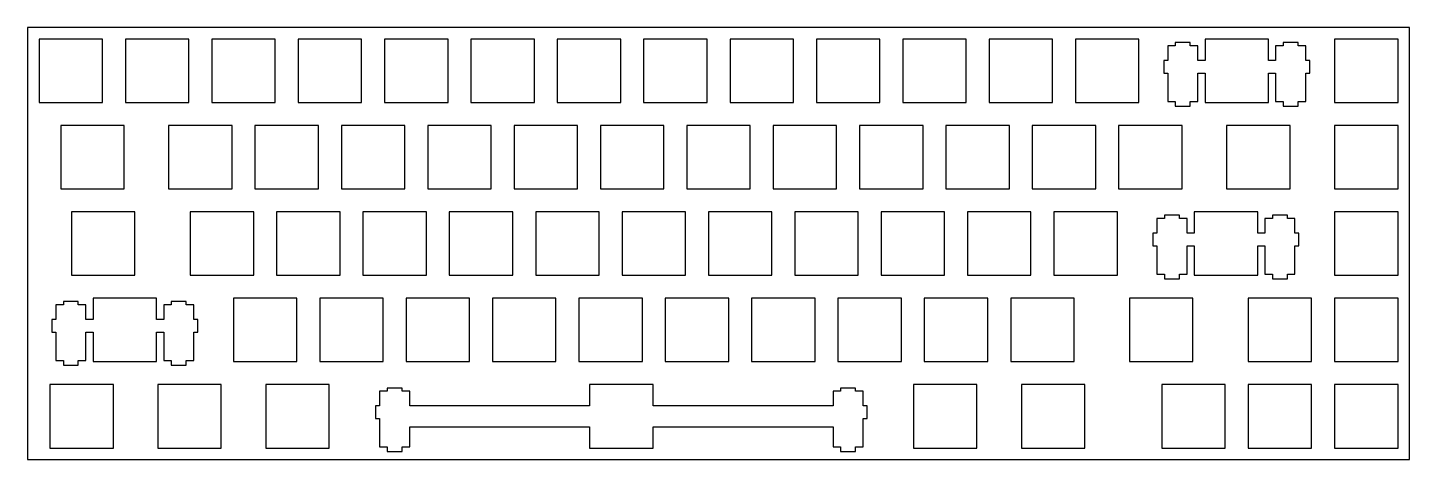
# Model space of a CAD drawing. Header units: millimetres. Extents: x 0 to 305, y 0 to 95.
import ezdxf

# ---------------------------------------------------------------- set-up
doc = ezdxf.new("R2010")
doc.units = ezdxf.units.MM
doc.layers.add('Layer1', color=7, linetype='CONTINUOUS')

msp = doc.modelspace()

# ---------------------------------------------------------------- linework, layer by layer
at = {"layer": 'Layer1'}
for points in [[(0, 0), (304.775, 0), (304.775, 95.225), (0, 95.225), (0, 0)], [(16.525, 92.7), (2.525, 92.7), (2.525, 78.7), (16.525, 78.7), (16.525, 92.7)], [(35.575, 92.7), (21.575, 92.7), (21.575, 78.7), (35.575, 78.7), (35.575, 92.7)], [(54.625, 92.7), (40.625, 92.7), (40.625, 78.7), (54.625, 78.7), (54.625, 92.7)], [(73.675, 92.7), (59.675, 92.7), (59.675, 78.7), (73.675, 78.7), (73.675, 92.7)], [(92.725, 92.7), (78.725, 92.7), (78.725, 78.7), (92.725, 78.7), (92.725, 92.7)], [(111.775, 92.7), (97.775, 92.7), (97.775, 78.7), (111.775, 78.7), (111.775, 92.7)], [(130.825, 92.7), (116.825, 92.7), (116.825, 78.7), (130.825, 78.7), (130.825, 92.7)], [(149.875, 92.7), (135.875, 92.7), (135.875, 78.7), (149.875, 78.7), (149.875, 92.7)], [(168.925, 92.7), (154.925, 92.7), (154.925, 78.7), (168.925, 78.7), (168.925, 92.7)], [(187.975, 92.7), (173.975, 92.7), (173.975, 78.7), (187.975, 78.7), (187.975, 92.7)], [(207.025, 92.7), (193.025, 92.7), (193.025, 78.7), (207.025, 78.7), (207.025, 92.7)], [(226.075, 92.7), (212.075, 92.7), (212.075, 78.7), (226.075, 78.7), (226.075, 92.7)], [(245.125, 92.7), (231.125, 92.7), (231.125, 78.7), (245.125, 78.7), (245.125, 92.7)], [(256.45, 78.93), (258.125, 78.93), (258.125, 85.2), (259.7, 85.2), (259.7, 78.7), (273.7, 78.7), (273.7, 85.2), (275.275, 85.2), (275.275, 78.93), (276.95, 78.93), (276.95, 77.938), (280.25, 77.938), (280.25, 78.93), (281.925, 78.93), (281.925, 85.2), (282.8, 85.2), (282.8, 88), (281.925, 88), (281.925, 91.23), (280.25, 91.23), (280.25, 91.938), (276.95, 91.938), (276.95, 91.23), (275.275, 91.23), (275.275, 88), (273.7, 88), (273.7, 92.7), (259.7, 92.7), (259.7, 88), (258.125, 88), (258.125, 91.23), (256.45, 91.23), (256.45, 91.938), (253.15, 91.938), (253.15, 91.23), (251.475, 91.23), (251.475, 88), (250.6, 88), (250.6, 85.2), (251.475, 85.2), (251.475, 78.93), (253.15, 78.93), (253.15, 77.938), (256.45, 77.938), (256.45, 78.93)], [(302.275, 92.7), (288.275, 92.7), (288.275, 78.7), (302.275, 78.7), (302.275, 92.7)], [(21.288, 73.65), (7.288, 73.65), (7.288, 59.65), (21.288, 59.65), (21.288, 73.65)], [(45.1, 73.65), (31.1, 73.65), (31.1, 59.65), (45.1, 59.65), (45.1, 73.65)], [(64.15, 73.65), (50.15, 73.65), (50.15, 59.65), (64.15, 59.65), (64.15, 73.65)], [(83.2, 73.65), (69.2, 73.65), (69.2, 59.65), (83.2, 59.65), (83.2, 73.65)], [(102.25, 73.65), (88.25, 73.65), (88.25, 59.65), (102.25, 59.65), (102.25, 73.65)], [(121.3, 73.65), (107.3, 73.65), (107.3, 59.65), (121.3, 59.65), (121.3, 73.65)], [(140.35, 73.65), (126.35, 73.65), (126.35, 59.65), (140.35, 59.65), (140.35, 73.65)], [(159.4, 73.65), (145.4, 73.65), (145.4, 59.65), (159.4, 59.65), (159.4, 73.65)], [(178.45, 73.65), (164.45, 73.65), (164.45, 59.65), (178.45, 59.65), (178.45, 73.65)], [(197.5, 73.65), (183.5, 73.65), (183.5, 59.65), (197.5, 59.65), (197.5, 73.65)], [(216.55, 73.65), (202.55, 73.65), (202.55, 59.65), (216.55, 59.65), (216.55, 73.65)], [(235.6, 73.65), (221.6, 73.65), (221.6, 59.65), (235.6, 59.65), (235.6, 73.65)], [(254.65, 73.65), (240.65, 73.65), (240.65, 59.65), (254.65, 59.65), (254.65, 73.65)], [(278.463, 73.65), (264.463, 73.65), (264.463, 59.65), (278.463, 59.65), (278.463, 73.65)], [(302.275, 73.65), (288.275, 73.65), (288.275, 59.65), (302.275, 59.65), (302.275, 73.65)], [(23.669, 54.6), (9.669, 54.6), (9.669, 40.6), (23.669, 40.6), (23.669, 54.6)], [(49.863, 54.6), (35.863, 54.6), (35.863, 40.6), (49.863, 40.6), (49.863, 54.6)], [(68.913, 54.6), (54.913, 54.6), (54.913, 40.6), (68.913, 40.6), (68.913, 54.6)], [(87.963, 54.6), (73.963, 54.6), (73.963, 40.6), (87.963, 40.6), (87.963, 54.6)], [(107.013, 54.6), (93.013, 54.6), (93.013, 40.6), (107.013, 40.6), (107.013, 54.6)], [(126.063, 54.6), (112.063, 54.6), (112.063, 40.6), (126.063, 40.6), (126.063, 54.6)], [(145.113, 54.6), (131.113, 54.6), (131.113, 40.6), (145.113, 40.6), (145.113, 54.6)], [(164.163, 54.6), (150.163, 54.6), (150.163, 40.6), (164.163, 40.6), (164.163, 54.6)], [(183.213, 54.6), (169.213, 54.6), (169.213, 40.6), (183.213, 40.6), (183.213, 54.6)], [(202.263, 54.6), (188.263, 54.6), (188.263, 40.6), (202.263, 40.6), (202.263, 54.6)], [(221.313, 54.6), (207.313, 54.6), (207.313, 40.6), (221.313, 40.6), (221.313, 54.6)], [(240.363, 54.6), (226.363, 54.6), (226.363, 40.6), (240.363, 40.6), (240.363, 54.6)], [(254.069, 40.83), (255.744, 40.83), (255.744, 47.1), (257.319, 47.1), (257.319, 40.6), (271.319, 40.6), (271.319, 47.1), (272.894, 47.1), (272.894, 40.83), (274.569, 40.83), (274.569, 39.838), (277.869, 39.838), (277.869, 40.83), (279.544, 40.83), (279.544, 47.1), (280.419, 47.1), (280.419, 49.9), (279.544, 49.9), (279.544, 53.13), (277.869, 53.13), (277.869, 53.838), (274.569, 53.838), (274.569, 53.13), (272.894, 53.13), (272.894, 49.9), (271.319, 49.9), (271.319, 54.6), (257.319, 54.6), (257.319, 49.9), (255.744, 49.9), (255.744, 53.13), (254.069, 53.13), (254.069, 53.838), (250.769, 53.838), (250.769, 53.13), (249.094, 53.13), (249.094, 49.9), (248.219, 49.9), (248.219, 47.1), (249.094, 47.1), (249.094, 40.83), (250.769, 40.83), (250.769, 39.838), (254.069, 39.838), (254.069, 40.83)], [(302.275, 54.6), (288.275, 54.6), (288.275, 40.6), (302.275, 40.6), (302.275, 54.6)], [(11.181, 21.78), (12.856, 21.78), (12.856, 28.05), (14.431, 28.05), (14.431, 21.55), (28.431, 21.55), (28.431, 28.05), (30.006, 28.05), (30.006, 21.78), (31.681, 21.78), (31.681, 20.788), (34.981, 20.788), (34.981, 21.78), (36.656, 21.78), (36.656, 28.05), (37.531, 28.05), (37.531, 30.85), (36.656, 30.85), (36.656, 34.08), (34.981, 34.08), (34.981, 34.788), (31.681, 34.788), (31.681, 34.08), (30.006, 34.08), (30.006, 30.85), (28.431, 30.85), (28.431, 35.55), (14.431, 35.55), (14.431, 30.85), (12.856, 30.85), (12.856, 34.08), (11.181, 34.08), (11.181, 34.788), (7.881, 34.788), (7.881, 34.08), (6.206, 34.08), (6.206, 30.85), (5.331, 30.85), (5.331, 28.05), (6.206, 28.05), (6.206, 21.78), (7.881, 21.78), (7.881, 20.788), (11.181, 20.788), (11.181, 21.78)], [(59.388, 35.55), (45.388, 35.55), (45.388, 21.55), (59.388, 21.55), (59.388, 35.55)], [(78.438, 35.55), (64.438, 35.55), (64.438, 21.55), (78.438, 21.55), (78.438, 35.55)], [(97.488, 35.55), (83.488, 35.55), (83.488, 21.55), (97.488, 21.55), (97.488, 35.55)], [(116.538, 35.55), (102.538, 35.55), (102.538, 21.55), (116.538, 21.55), (116.538, 35.55)], [(135.588, 35.55), (121.588, 35.55), (121.588, 21.55), (135.588, 21.55), (135.588, 35.55)], [(154.638, 35.55), (140.638, 35.55), (140.638, 21.55), (154.638, 21.55), (154.638, 35.55)], [(173.688, 35.55), (159.688, 35.55), (159.688, 21.55), (173.688, 21.55), (173.688, 35.55)], [(192.738, 35.55), (178.738, 35.55), (178.738, 21.55), (192.738, 21.55), (192.738, 35.55)], [(211.788, 35.55), (197.788, 35.55), (197.788, 21.55), (211.788, 21.55), (211.788, 35.55)], [(230.838, 35.55), (216.838, 35.55), (216.838, 21.55), (230.838, 21.55), (230.838, 35.55)], [(257.031, 35.55), (243.031, 35.55), (243.031, 21.55), (257.031, 21.55), (257.031, 35.55)], [(283.225, 35.55), (269.225, 35.55), (269.225, 21.55), (283.225, 21.55), (283.225, 35.55)], [(302.275, 35.55), (288.275, 35.55), (288.275, 21.55), (302.275, 21.55), (302.275, 35.55)], [(18.906, 16.5), (4.906, 16.5), (4.906, 2.5), (18.906, 2.5), (18.906, 16.5)], [(42.719, 16.5), (28.719, 16.5), (28.719, 2.5), (42.719, 2.5), (42.719, 16.5)], [(66.531, 16.5), (52.531, 16.5), (52.531, 2.5), (66.531, 2.5), (66.531, 16.5)], [(82.619, 2.73), (84.294, 2.73), (84.294, 7.2), (123.969, 7.2), (123.969, 2.5), (137.969, 2.5), (137.969, 7.2), (177.644, 7.2), (177.644, 2.73), (179.319, 2.73), (179.319, 1.738), (182.619, 1.738), (182.619, 2.73), (184.294, 2.73), (184.294, 9), (185.194, 9), (185.194, 11.8), (184.294, 11.8), (184.294, 15.03), (182.619, 15.03), (182.619, 15.738), (179.319, 15.738), (179.319, 15.03), (177.644, 15.03), (177.644, 11.8), (137.969, 11.8), (137.969, 16.5), (123.969, 16.5), (123.969, 11.8), (84.294, 11.8), (84.294, 15.03), (82.619, 15.03), (82.619, 15.738), (79.319, 15.738), (79.319, 15.03), (77.644, 15.03), (77.644, 11.8), (76.744, 11.8), (76.744, 9), (77.644, 9), (77.644, 2.73), (79.319, 2.73), (79.319, 1.738), (82.619, 1.738), (82.619, 2.73)], [(209.406, 16.5), (195.406, 16.5), (195.406, 2.5), (209.406, 2.5), (209.406, 16.5)], [(233.219, 16.5), (219.219, 16.5), (219.219, 2.5), (233.219, 2.5), (233.219, 16.5)], [(264.175, 16.5), (250.175, 16.5), (250.175, 2.5), (264.175, 2.5), (264.175, 16.5)], [(283.225, 16.5), (269.225, 16.5), (269.225, 2.5), (283.225, 2.5), (283.225, 16.5)], [(302.275, 16.5), (288.275, 16.5), (288.275, 2.5), (302.275, 2.5), (302.275, 16.5)]]:
    msp.add_lwpolyline(points, close=True, dxfattribs=at)

doc.saveas('drawing.dxf')
